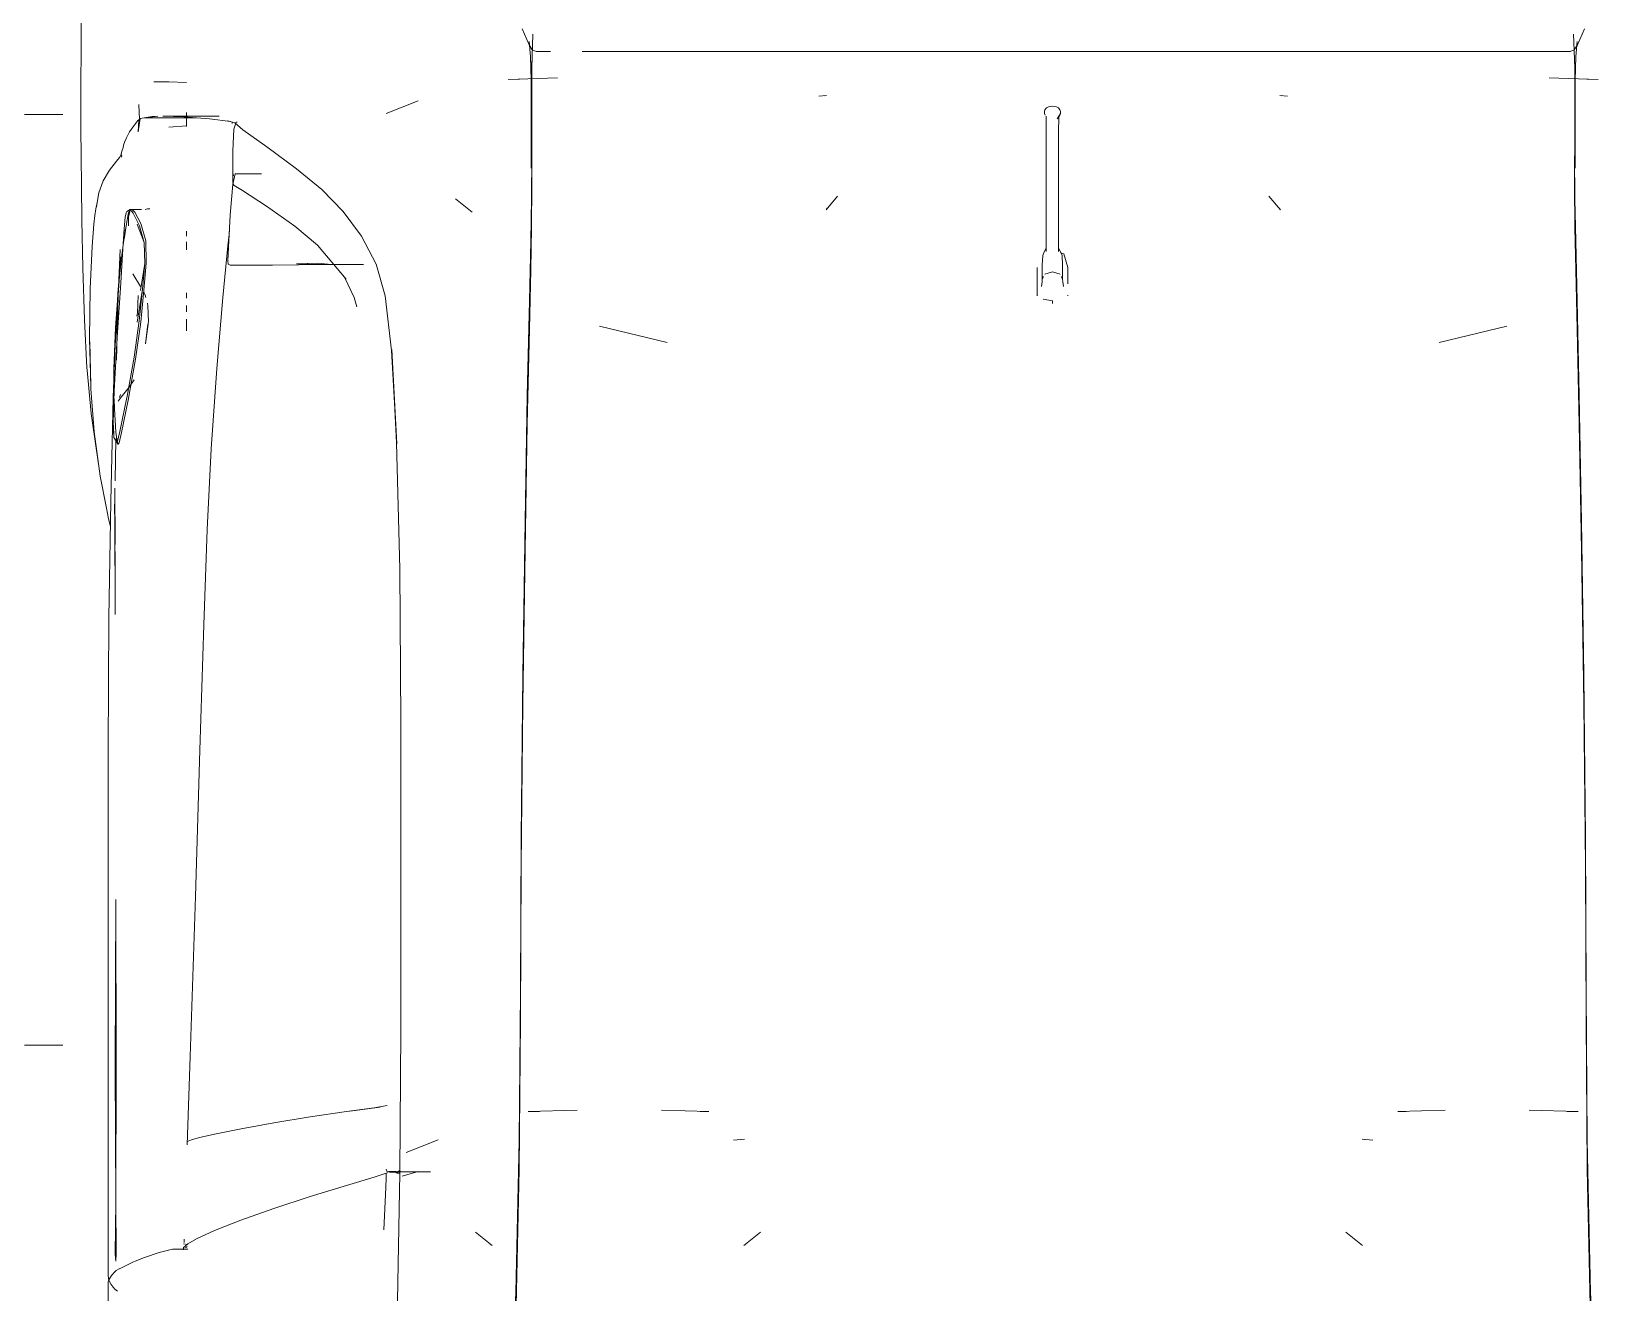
# Model space of a CAD drawing. Header units: millimetres. Extents: x -11245 to 24889, y -43080 to -3800.
# Drawn here: x 16172 to 17546, y -39636 to -38535 of the extents above; entities that cross this region are included whole.
import ezdxf

# ---------------------------------------------------------------- set-up
doc = ezdxf.new("R2010")
doc.units = ezdxf.units.MM
doc.layers.add('A-FLOR-PATT', color=8, linetype='Continuous', lineweight=18)
doc.layers.add('G-IMPT', color=8, linetype='Continuous', lineweight=9)

# ---------------------------------------------------------------- blocks, each defined once
blk = doc.blocks.new('CRT_Fiat Punto - Punto_dwg-985961-PONTOS HIDRÁULICOS GARAGEM')
at = {"layer": 'G-IMPT'}
for p, q in [((783.85, 134.04), (783.8, 129.67)), ((822.12, 130.78), (822.73, 129.39)), ((822.96, 127.39), (823.06, 130.31)), ((913.51, 130.31), (913.61, 127.39)), ((914.45, 130.78), (913.84, 129.39)), ((783.8, 129.67), (783.79, 125.29)), ((823, 128.95), (822.73, 129.39)), ((822.78, 129.36), (822.74, 129.67)), ((822.74, 129.67), (822.86, 128.39)), ((822.78, 129.36), (822.86, 128.39)), ((823.36, 128.81), (823, 128.95)), ((823.36, 128.81), (824.6, 128.81)), ((823.36, 128.81), (823.41, 128.81)), ((824.6, 128.81), (823.41, 128.81)), ((831.05, 128.81), (827.36, 128.81)), ((834.92, 128.81), (831.05, 128.81)), ((838.87, 128.81), (834.92, 128.81)), ((838.87, 128.81), (842.83, 128.81)), ((842.83, 128.81), (846.86, 128.81)), ((846.86, 128.81), (851.04, 128.81)), ((854.28, 128.81), (851.04, 128.81)), ((854.28, 128.81), (855.51, 128.81)), ((856.19, 128.81), (855.51, 128.81)), ((856.19, 128.81), (857.76, 128.81)), ((860.34, 128.81), (857.76, 128.81)), ((864.04, 128.81), (860.34, 128.81)), ((868.29, 128.81), (864.04, 128.81)), ((872.54, 128.81), (868.29, 128.81)), ((872.54, 128.81), (876.23, 128.81)), ((876.23, 128.81), (878.81, 128.81)), ((880.39, 128.81), (878.81, 128.81)), ((881.06, 128.81), (880.39, 128.81)), ((882.29, 128.81), (881.06, 128.81)), ((885.54, 128.81), (882.29, 128.81)), ((889.71, 128.81), (885.54, 128.81)), ((889.71, 128.81), (893.74, 128.81)), ((897.7, 128.81), (893.74, 128.81)), ((897.7, 128.81), (901.66, 128.81)), ((901.66, 128.81), (905.52, 128.81)), ((905.52, 128.81), (909.18, 128.81)), ((912.01, 128.81), (909.21, 128.81)), ((911.97, 128.81), (913.21, 128.81)), ((911.97, 128.81), (913.16, 128.81)), ((912.01, 128.81), (913.21, 128.81)), ((913.21, 128.81), (913.16, 128.81)), ((913.21, 128.81), (913.57, 128.95)), ((913.57, 128.95), (913.84, 129.39)), ((913.83, 129.67), (913.71, 128.39)), ((913.79, 129.36), (913.71, 128.39)), ((913.83, 129.67), (913.79, 129.36)), ((822.96, 125.33), (822.86, 128.39)), ((822.86, 128.39), (822.91, 126.31)), ((822.96, 127.03), (822.96, 127.39)), ((913.61, 125.33), (913.71, 128.39)), ((913.61, 127.39), (913.61, 127.03)), ((913.71, 128.39), (913.66, 126.31)), ((790.13, 126.17), (791.42, 126.17)), ((791.42, 126.17), (792.97, 126.12)), ((792.97, 126.12), (791.42, 126.17)), ((820.92, 126.39), (825.19, 126.51)), ((820.92, 126.39), (821.9, 126.4)), ((822.91, 122.45), (822.91, 126.31)), ((822.96, 127.03), (822.96, 126.19)), ((822.96, 125.33), (822.96, 126.19)), ((915.65, 126.39), (911.38, 126.51)), ((913.61, 127.03), (913.61, 126.19)), ((913.61, 125.33), (913.61, 126.19)), ((913.66, 122.45), (913.66, 126.31)), ((915.65, 126.39), (914.67, 126.4)), ((783.79, 125.29), (783.79, 122.17)), ((813.1, 124.53), (810.32, 123.43)), ((822.96, 121.47), (822.96, 125.33)), ((822.96, 125.33), (822.96, 124.91)), ((822.96, 121.05), (822.96, 124.91)), ((848.58, 125), (847.92, 124.92)), ((848.43, 124.97), (848.58, 125)), ((888.14, 124.97), (887.99, 125)), ((887.99, 125), (888.65, 124.92)), ((913.61, 121.47), (913.61, 125.33)), ((913.61, 124.91), (913.61, 125.33)), ((913.61, 121.05), (913.61, 124.91)), ((788.81, 124.2), (788.87, 122.91)), ((789.11, 123.03), (790.47, 123.19)), ((789.11, 123.03), (789.98, 123.16)), ((789.38, 123.06), (789.11, 123.03)), ((789.38, 123.06), (789.94, 123.06)), ((789.94, 123.06), (790.53, 123.06)), ((789.98, 123.16), (790.47, 123.19)), ((790.53, 123.06), (791.85, 123.06)), ((790.9, 123.2), (791.7, 123.2)), ((790.9, 123.2), (792.72, 123.14)), ((791.7, 123.2), (793.5, 123.2)), ((791.85, 123.06), (793.52, 123.06)), ((792.72, 123.14), (794.95, 122.97)), ((792.97, 122.29), (792.97, 123.51)), ((792.97, 122.34), (792.97, 123.51)), ((793.5, 123.2), (795.8, 123.2)), ((867.52, 123.61), (867.56, 123.73)), ((867.53, 123.43), (867.52, 123.61)), ((867.57, 123.27), (867.53, 123.43)), ((867.69, 123.93), (867.56, 123.73)), ((867.68, 123.18), (867.68, 121.71)), ((867.87, 123.99), (867.69, 123.93)), ((868.22, 124.06), (867.87, 123.99)), ((868.57, 123.99), (868.22, 124.06)), ((868.57, 123.99), (868.74, 123.93)), ((868.63, 122.97), (868.91, 123.43)), ((868.63, 122.97), (868.87, 123.27)), ((868.63, 122.97), (868.77, 123.19)), ((868.63, 122.97), (868.73, 123.11)), ((868.73, 123.11), (868.91, 123.43)), ((868.74, 123.93), (868.87, 123.73)), ((868.75, 121.71), (868.77, 123.19)), ((868.92, 123.61), (868.87, 123.73)), ((868.87, 123.27), (868.91, 123.43)), ((868.92, 123.61), (868.91, 123.43)), ((783.79, 122.17), (783.8, 119.67)), ((788.01, 121.82), (787.74, 121.32)), ((788.38, 122.36), (788.01, 121.82)), ((788.73, 122.81), (788.38, 122.36)), ((788.73, 122.81), (788.81, 122.87)), ((788.87, 122.94), (788.87, 122.91)), ((788.93, 122.99), (789.11, 123.03)), ((792.97, 122.34), (791.42, 122.24)), ((792.97, 122.29), (792.97, 122.34)), ((794.95, 122.97), (796.78, 122.74)), ((796.55, 122.8), (797.16, 122.62)), ((796.55, 122.8), (796.78, 122.74)), ((796.94, 122.69), (796.92, 122.55)), ((797.06, 122.05), (796.98, 120.19)), ((797.06, 122.05), (797.28, 122.66)), ((797.16, 122.62), (797.86, 122.01)), ((797.28, 122.66), (797.36, 122.66)), ((797.86, 122.01), (799.94, 120.53)), ((822.92, 118.66), (822.91, 122.45)), ((867.68, 121.71), (867.68, 117.32)), ((868.75, 117.32), (868.75, 121.71)), ((913.65, 118.66), (913.66, 122.45)), ((787.45, 120.48), (787.35, 120.16)), ((787.45, 120.48), (787.49, 120.68)), ((787.49, 120.68), (787.61, 121)), ((787.61, 121), (787.74, 121.32)), ((799.94, 120.53), (802.53, 118.63)), ((822.96, 121.47), (822.97, 117.68)), ((822.97, 117.26), (822.96, 121.05)), ((913.6, 117.68), (913.61, 121.47)), ((913.6, 117.26), (913.61, 121.05)), ((783.8, 119.67), (783.82, 117.17)), ((787.35, 120.16), (787.27, 119.88)), ((796.98, 118.27), (796.98, 120.19)), ((822.92, 118.66), (822.92, 119.86)), ((822.95, 116.01), (822.97, 119.74)), ((822.97, 119.38), (822.97, 119.74)), ((822.97, 119.38), (822.97, 118.54)), ((913.62, 116.01), (913.6, 119.74)), ((913.6, 119.74), (913.6, 119.38)), ((913.6, 119.38), (913.6, 118.54)), ((913.65, 119.86), (913.65, 118.66)), ((785.71, 117.57), (786.28, 118.49)), ((796.98, 117.28), (797.19, 118.17)), ((797.63, 118.17), (797.19, 118.17)), ((798.56, 118.17), (797.63, 118.17)), ((799.47, 118.17), (798.56, 118.17)), ((802.53, 118.63), (804.71, 116.81)), ((822.97, 117.68), (822.97, 118.54)), ((822.97, 117.68), (822.97, 117.26)), ((822.97, 117.68), (822.97, 117.26)), ((913.6, 117.68), (913.6, 118.54)), ((913.6, 117.26), (913.6, 117.68)), ((913.6, 117.26), (913.6, 117.68)), ((783.85, 114.13), (783.82, 117.17)), ((785.19, 115.69), (785.34, 116.52)), ((785.34, 116.52), (785.71, 117.57)), ((796.76, 114.6), (796.98, 117.28)), ((797.04, 117.24), (797.03, 117.24)), ((797.04, 117.24), (797.05, 117.23)), ((797.07, 117.21), (797.05, 117.23)), ((797.07, 117.21), (797.1, 117.18)), ((797.82, 116.72), (797.1, 117.18)), ((797.82, 116.72), (799.92, 115.36)), ((806.57, 114.9), (804.71, 116.81)), ((822.95, 113.53), (822.97, 117.26)), ((849.54, 116.25), (848.54, 115.06)), ((867.68, 112.91), (867.68, 117.32)), ((868.75, 117.32), (868.75, 112.91)), ((887.03, 116.25), (888.03, 115.06)), ((913.62, 113.53), (913.6, 117.26)), ((784.99, 114.56), (785.09, 115.13)), ((785.09, 115.13), (785.19, 115.69)), ((785.19, 115.69), (785.14, 115.3)), ((787.72, 114.79), (787.77, 114.92)), ((787.77, 114.92), (788.06, 115.08)), ((787.89, 114.65), (788.06, 115.08)), ((787.89, 114.65), (787.97, 114.92)), ((787.94, 114.9), (787.89, 114.65)), ((788.04, 114.92), (787.91, 114.42)), ((787.97, 114.92), (788.06, 115.08)), ((788.32, 114.76), (788.06, 115.08)), ((788.38, 115.08), (788.06, 115.08)), ((788.48, 114.85), (788.25, 115.08)), ((788.38, 115.08), (788.25, 115.08)), ((788.38, 115.08), (789.05, 115.08)), ((788.38, 115.08), (788.86, 115.08)), ((788.99, 113.88), (788.48, 114.85)), ((788.93, 115.08), (788.86, 115.08)), ((788.93, 115.08), (789.05, 115.08)), ((789.38, 115.09), (789.57, 115.13)), ((789.64, 115.13), (789.57, 115.13)), ((789.64, 115.13), (789.76, 115.13)), ((802.38, 113.63), (799.92, 115.36)), ((806.57, 114.9), (808.18, 112.77)), ((816.34, 116.02), (817.79, 114.85)), ((817.63, 114.97), (817.79, 114.85)), ((822.88, 112.33), (822.95, 116.01)), ((848.65, 115.19), (848.54, 115.06)), ((887.92, 115.19), (888.03, 115.06)), ((913.62, 116.01), (913.69, 112.33)), ((783.85, 114.13), (783.94, 110.01)), ((784.91, 113.82), (784.75, 111.88)), ((784.99, 114.56), (784.91, 113.82)), ((787.53, 112.5), (787.74, 113.85)), ((787.63, 114.42), (787.55, 113.4)), ((787.72, 114.79), (787.63, 114.42)), ((787.74, 113.85), (787.89, 114.65)), ((787.92, 113.67), (787.91, 114.42)), ((788.87, 113.65), (788.32, 114.76)), ((789.29, 112.21), (788.68, 113.8)), ((789.29, 112.21), (788.87, 113.65)), ((789.42, 112.36), (788.99, 113.88)), ((796.6, 111.82), (796.76, 114.6)), ((796.71, 113.49), (796.76, 114.6)), ((802.38, 113.63), (804.35, 111.97)), ((822.88, 109.85), (822.95, 113.53)), ((913.69, 109.85), (913.62, 113.53)), ((787.27, 110.66), (787.47, 112.22)), ((787.55, 113.4), (787.44, 111.67)), ((787.47, 112.22), (787.67, 113.41)), ((787.53, 112.5), (787.67, 113.41)), ((789.29, 112.21), (789.33, 110.4)), ((789.42, 112.36), (789.46, 110.43)), ((792.97, 113.21), (792.97, 112.76)), ((792.97, 111.87), (792.97, 112.27)), ((792.97, 112.12), (792.97, 111.57)), ((796.66, 112.9), (796.56, 111.93)), ((796.7, 113.2), (796.68, 113.04)), ((808.18, 112.77), (809.45, 110.33)), ((822.76, 107.16), (822.88, 112.33)), ((867.68, 111.44), (867.68, 112.91)), ((868.75, 112.91), (868.75, 111.44)), ((913.81, 107.16), (913.69, 112.33)), ((784.75, 111.88), (784.6, 108.22)), ((787.25, 110.96), (787, 107.75)), ((787.01, 107.65), (787.19, 111.61)), ((787.01, 107.54), (787.19, 111.61)), ((787.25, 110.96), (787.01, 107.65)), ((787.24, 108.7), (787.44, 111.67)), ((796.56, 111.93), (796.13, 107.44)), ((796.6, 111.82), (796.54, 110.63)), ((805.58, 110.52), (804.35, 111.97)), ((867.33, 110.25), (867.37, 111.1)), ((867.37, 111.1), (867.51, 111.4)), ((867.51, 111.4), (867.68, 111.73)), ((868.75, 111.73), (868.93, 111.4)), ((869.06, 111.1), (868.93, 111.4)), ((868.96, 111.33), (869.22, 111.23)), ((869.1, 110.25), (869.06, 111.1)), ((869.22, 111.23), (869.56, 110.03)), ((784.08, 105.51), (783.94, 110.01)), ((787.04, 108.33), (787.27, 110.66)), ((788.95, 108.39), (788.3, 109.5)), ((789.33, 110.4), (788.95, 108.04)), ((789.14, 108.16), (789.33, 110.4)), ((789.26, 108.06), (789.46, 110.43)), ((796.54, 110.63), (796.59, 110.34)), ((796.59, 110.34), (796.59, 110.34)), ((796.59, 110.34), (796.74, 110.24)), ((796.74, 110.24), (796.76, 110.24)), ((796.8, 110.24), (796.76, 110.24)), ((796.8, 110.24), (796.9, 110.24)), ((796.9, 110.24), (797.34, 110.24)), ((797.34, 110.24), (798.27, 110.24)), ((799.18, 110.24), (798.27, 110.24)), ((799.18, 110.24), (799.57, 110.24)), ((800.42, 110.25), (799.57, 110.24)), ((802.71, 110.27), (800.42, 110.25)), ((802.71, 110.27), (805.35, 110.29)), ((804.55, 110.29), (803.12, 110.29)), ((803.12, 110.29), (804.05, 110.29)), ((804.96, 110.29), (804.05, 110.29)), ((804.55, 110.29), (804.99, 110.29)), ((804.96, 110.29), (805.35, 110.29)), ((804.99, 110.29), (805.92, 110.29)), ((805.58, 110.52), (806.83, 109.03)), ((806.83, 110.29), (805.92, 110.29)), ((806.83, 110.29), (807.22, 110.29)), ((807.22, 110.29), (808.34, 110.29)), ((809.45, 110.33), (810.23, 107.57)), ((822.76, 104.68), (822.88, 109.85)), ((866.88, 108.63), (866.88, 110.03)), ((866.88, 110), (866.88, 110.03)), ((866.88, 109.97), (866.88, 110)), ((867.33, 109.38), (867.33, 110.25)), ((867.33, 109.02), (867.33, 109.38)), ((868.22, 109.66), (867.55, 109.47)), ((868.22, 109.66), (868.88, 109.47)), ((869.1, 109.38), (869.1, 110.25)), ((869.1, 109.02), (869.1, 109.38)), ((869.56, 108.63), (869.56, 110.03)), ((869.56, 110.03), (869.56, 110)), ((869.56, 110), (869.56, 109.97)), ((913.81, 104.68), (913.69, 109.85)), ((784.6, 108.22), (784.53, 103.85)), ((786.8, 104.84), (787.04, 108.33)), ((787.24, 108.7), (786.93, 103.97)), ((789.14, 108.16), (788.67, 105.28)), ((788.95, 108.39), (788.78, 108.67)), ((789.14, 108.16), (788.85, 105.4)), ((789.26, 108.06), (788.98, 105.28)), ((807.53, 107.45), (806.7, 109.21)), ((806.83, 109.03), (806.7, 109.21)), ((866.88, 108.63), (866.88, 107.64)), ((867.31, 108.81), (867.26, 108.38)), ((867.31, 108.81), (867.33, 109.02)), ((867.4, 109.25), (867.33, 109.02)), ((867.33, 109.02), (867.44, 109.23)), ((869, 109.23), (869.1, 109.02)), ((869.03, 109.25), (869.1, 109.02)), ((869.12, 108.81), (869.1, 109.02)), ((869.12, 108.81), (869.18, 108.38)), ((787.01, 107.84), (786.78, 104.08)), ((787.01, 107.84), (786.8, 103.5)), ((787, 107.75), (786.8, 103.5)), ((787.01, 107.6), (786.88, 102)), ((786.88, 102), (787.01, 107.54)), ((787.01, 107.6), (786.94, 104.16)), ((788.7, 106.11), (788.75, 107.6)), ((789.38, 107.65), (789.27, 107.88)), ((789.38, 107.65), (789.43, 107.45)), ((789.61, 106.72), (789.57, 106.93)), ((789.61, 106.72), (789.66, 105.34)), ((792.97, 107.37), (792.97, 107.85)), ((792.97, 106.2), (792.97, 106.73)), ((796.13, 107.44), (795.6, 101.28)), ((807.53, 107.45), (807.76, 106.62)), ((810.23, 107.57), (810.78, 102.84)), ((822.58, 98.92), (822.76, 107.16)), ((866.88, 107.64), (866.91, 107.68)), ((866.88, 107.61), (866.88, 107.64)), ((866.88, 107.61), (866.88, 107.58)), ((867.41, 107.3), (868.22, 107.14)), ((868.22, 106.91), (868.22, 107.14)), ((869.56, 107.61), (869.56, 107.64)), ((869.56, 107.58), (869.56, 107.61)), ((913.81, 107.16), (913.99, 98.92)), ((784.08, 105.51), (784.3, 101.34)), ((788.42, 102.26), (788.85, 105.4)), ((788.54, 102.09), (788.98, 105.28)), ((788.65, 105.81), (788.7, 106.11)), ((789.39, 103.42), (789.66, 105.34)), ((792.97, 105.54), (792.97, 104.95)), ((786.58, 98.72), (786.78, 104.08)), ((786.64, 101.26), (786.8, 104.84)), ((786.66, 99.32), (786.93, 103.97)), ((789.39, 103.42), (789.6, 105.13)), ((792.97, 105.12), (792.97, 104.54)), ((822.58, 96.44), (822.76, 104.68)), ((828.85, 104.94), (834.73, 103.54)), ((907.72, 104.94), (901.84, 103.54)), ((913.99, 96.44), (913.81, 104.68)), ((784.53, 103.85), (784.64, 99.78)), ((784.55, 103.59), (784.64, 99.51)), ((784.55, 103.59), (784.64, 99.78)), ((810.78, 102.84), (811.24, 94.73)), ((810.8, 102.92), (811.22, 94.81)), ((810.8, 102.92), (811.24, 94.73)), ((784.3, 101.34), (784.32, 101.13)), ((786.66, 99.34), (786.64, 101.26)), ((788.42, 102.26), (787.79, 98.86)), ((787.9, 98.53), (788.54, 102.09)), ((795.6, 101.28), (795.09, 94.28)), ((784.66, 97.35), (784.32, 101.13)), ((788.4, 100.29), (787.98, 99.64)), ((784.92, 95.76), (784.64, 99.51)), ((786.37, 89.72), (786.58, 98.72)), ((786.66, 99.32), (786.58, 96.57)), ((786.69, 97.75), (786.67, 98.62)), ((787.28, 98.77), (787.02, 98.44)), ((787.21, 99.01), (787.13, 98.76)), ((787.16, 95.8), (787.74, 98.6)), ((787.98, 99.64), (787.28, 98.77)), ((787.9, 98.53), (787.32, 95.7)), ((787.79, 98.86), (787.74, 98.6)), ((822.38, 87.97), (822.58, 98.92)), ((914.19, 87.97), (913.99, 98.92)), ((784.66, 97.35), (784.72, 96.95)), ((786.82, 95.75), (786.69, 97.75)), ((785.21, 93.62), (784.72, 96.95)), ((785.21, 93.62), (784.78, 96.55)), ((785.27, 93.22), (784.78, 96.55)), ((784.78, 96.55), (785.31, 92.97)), ((784.92, 95.76), (785.4, 92.35)), ((786.58, 96.6), (786.64, 95.58)), ((786.58, 96.6), (786.64, 95.26)), ((786.58, 96.57), (786.64, 95.58)), ((786.82, 95.75), (786.9, 95.13)), ((786.92, 94.81), (787.16, 95.8)), ((822.38, 85.49), (822.58, 96.44)), ((914.19, 85.49), (913.99, 96.44)), ((786.64, 95.26), (786.92, 94.81)), ((786.81, 95.13), (786.77, 91.52)), ((786.85, 95.51), (786.98, 94.67)), ((786.85, 95.22), (786.98, 94.67)), ((786.9, 95.13), (786.98, 94.67)), ((787.05, 94.74), (786.98, 94.67)), ((787.05, 94.74), (787.11, 94.81)), ((787.32, 95.7), (787.11, 94.81)), ((811.22, 94.81), (811.49, 83.87)), ((785.21, 93.62), (785.27, 93.22)), ((795.09, 94.28), (794.76, 87.28)), ((795.09, 94.28), (795.09, 94.22)), ((785.46, 91.91), (785.4, 92.35)), ((786, 89.12), (785.46, 91.91)), ((786.76, 79.88), (786.72, 90.87)), ((786.77, 85.99), (786.72, 90.87)), ((786, 89.12), (786.19, 88.22)), ((786.21, 79.61), (786.37, 89.72)), ((786.77, 85.99), (786.71, 89.48)), ((786.19, 88.22), (786.34, 87.53)), ((786.76, 79.88), (786.74, 88.36)), ((822.18, 74.65), (822.38, 87.97)), ((914.19, 87.97), (914.39, 74.65)), ((794.76, 87.28), (794.47, 78.99)), ((822.18, 72.17), (822.38, 85.49)), ((914.39, 72.17), (914.19, 85.49)), ((811.49, 83.87), (811.58, 70.56)), ((786.16, 68.15), (786.21, 79.61)), ((794.47, 78.99), (794.13, 68.11)), ((822.03, 60.53), (822.18, 74.65)), ((914.54, 60.53), (914.39, 74.65)), ((822.03, 58.05), (822.18, 72.17)), ((914.54, 58.05), (914.39, 72.17)), ((811.58, 70.56), (811.58, 56.61)), ((786.16, 55.11), (786.16, 68.15)), ((821.98, 47.17), (822.03, 60.53)), ((914.54, 60.53), (914.59, 47.17)), ((821.98, 44.69), (822.03, 58.05)), ((914.59, 44.69), (914.54, 58.05)), ((811.58, 56.61), (811.58, 43.77)), ((786.16, 55.11), (786.16, 40.23)), ((821.88, 34.15), (821.98, 47.17)), ((914.69, 34.15), (914.59, 47.17)), ((811.58, 43.77), (811.51, 31.35)), ((821.88, 31.67), (821.98, 44.69)), ((914.69, 31.67), (914.59, 44.69)), ((793.28, 41.5), (793.02, 33.81)), ((786.16, 28.18), (786.16, 40.23)), ((806.85, 36.7), (809.8, 37.09)), ((809.27, 37.02), (806.85, 36.7)), ((809.8, 37.09), (807.38, 36.77)), ((809.27, 37.02), (810.39, 37.23)), ((800.55, 35.73), (797.71, 35.21)), ((803.72, 36.24), (800.55, 35.73)), ((803.72, 36.24), (806.85, 36.7)), ((806.85, 36.7), (807.38, 36.77)), ((822.65, 36.71), (826.92, 36.84)), ((822.65, 36.71), (823.63, 36.72)), ((838.35, 36.71), (834.23, 36.84)), ((838.35, 36.71), (837.6, 36.72)), ((898.22, 36.71), (902.34, 36.84)), ((898.22, 36.71), (898.97, 36.72)), ((913.92, 36.71), (909.65, 36.84)), ((913.92, 36.71), (912.94, 36.72)), ((793.11, 34.13), (793.38, 34.24)), ((794.09, 34.44), (793.38, 34.24)), ((795.55, 34.78), (794.09, 34.44)), ((797.71, 35.21), (795.55, 34.78)), ((814.83, 34.25), (812.05, 33.14)), ((841.46, 34.32), (840.5, 34.23)), ((841.23, 34.29), (841.46, 34.32)), ((895.34, 34.29), (895.12, 34.32)), ((895.12, 34.32), (896.07, 34.23)), ((793.11, 34.13), (793, 34.09)), ((821.58, 21.02), (821.88, 34.15)), ((914.69, 34.15), (914.99, 21.02)), ((810.39, 31.47), (810.31, 31.7)), ((810.39, 31.47), (811.18, 31.49)), ((810.39, 31.47), (810.91, 31.47)), ((810.55, 31.51), (811.18, 31.49)), ((811.03, 31.45), (810.64, 31.45)), ((810.91, 31.47), (810.96, 31.47)), ((811.27, 31.35), (810.96, 31.47)), ((810.96, 31.47), (811.4, 31.47)), ((811.55, 31.49), (811.13, 31.48)), ((811.13, 31.48), (811.63, 31.48)), ((811.21, 31.42), (811.51, 31.58)), ((811.21, 31.42), (811.51, 31.49)), ((811.21, 31.42), (811.51, 31.49)), ((811.4, 31.47), (812.51, 31.47)), ((811.63, 31.48), (812.75, 31.48)), ((811.69, 31.09), (813.1, 31.49)), ((812.51, 31.47), (813.95, 31.47)), ((812.7, 31.38), (813.1, 31.49)), ((812.75, 31.48), (814.17, 31.48)), ((821.58, 18.53), (821.88, 31.67)), ((914.99, 18.53), (914.69, 31.67)), ((803.72, 29.32), (806.85, 30.29)), ((809.27, 31.02), (806.85, 30.29)), ((809.27, 31.02), (810.39, 31.38)), ((810.12, 26.44), (810.27, 30.12)), ((810.27, 30.12), (810.3, 30.96)), ((810.3, 30.96), (810.31, 31.33)), ((811.52, 31.35), (811.21, 31.42)), ((811.51, 31.35), (811.26, 18.71)), ((811.52, 31.35), (811.27, 31.35)), ((803.72, 29.32), (800.55, 28.28)), ((786.16, 28.18), (786.16, 23.61)), ((800.55, 28.28), (797.68, 27.26)), ((795.4, 26.37), (793.83, 25.66)), ((797.68, 27.26), (795.4, 26.37)), ((818.07, 26.24), (819.52, 25.06)), ((842.85, 26.24), (841.4, 25.06)), ((893.72, 26.24), (895.17, 25.06)), ((791.75, 24.75), (790.59, 24.46)), ((792.3, 24.75), (791.75, 24.75)), ((792.3, 24.75), (793.08, 24.75)), ((793.01, 25.15), (792.7, 25.21)), ((792.81, 24.97), (792.7, 24.89)), ((792.76, 25.61), (792.75, 25.32)), ((792.81, 24.97), (793.08, 25.21)), ((792.86, 24.87), (793.02, 24.98)), ((793.83, 25.66), (793.08, 25.21)), ((819.35, 25.18), (819.52, 25.06)), ((841.56, 25.18), (841.4, 25.06)), ((895.01, 25.18), (895.17, 25.06)), ((786.16, 22.93), (786.16, 23.61)), ((787.84, 23.4), (787.38, 23.17)), ((787.84, 23.4), (788.35, 23.66)), ((788.35, 23.66), (788.5, 23.72)), ((789.3, 24.04), (788.5, 23.72)), ((790.59, 24.46), (789.3, 24.04)), ((786.15, 21.25), (786.16, 21.91)), ((786.16, 22.55), (786.16, 22.93)), ((786.19, 22.18), (786.16, 22.55)), ((786.16, 21.91), (786.21, 22.1)), ((786.19, 22.18), (786.24, 22.01)), ((786.21, 22.1), (786.43, 22.47)), ((786.41, 21.69), (786.24, 22.01)), ((786.69, 22.76), (786.43, 22.47)), ((786.69, 22.76), (786.86, 22.9)), ((787.04, 23), (786.86, 22.9)), ((787.04, 23), (787.38, 23.17)), ((786.15, 21.25), (786.15, 19.96)), ((786.59, 21.46), (786.41, 21.69)), ((786.74, 21.29), (786.59, 21.46)), ((786.74, 21.29), (786.96, 21.11)), ((821.05, 7.98), (821.58, 21.02)), ((915.52, 7.98), (914.99, 21.02))]:
    blk.add_line(p, q, dxfattribs=at)
at = {"layer": 'G-IMPT', "flags": 128}
for points in [[(793.8, 123.06), (793.52, 123.06), (792.86, 123.06)], [(787.27, 119.88), (787.13, 119.6), (786.87, 119.27), (786.28, 118.49)], [(787.25, 119.64), (787.33, 119.75), (787.27, 119.88)], [(797.03, 117.25), (796.98, 117.45), (796.98, 118.27), (797.05, 118)], [(794.13, 68.11), (793.73, 55.38), (793.28, 41.5)], [(792.67, 24.68), (792.7, 24.89), (792.73, 24.71)]]:
    blk.add_lwpolyline(points, dxfattribs=at)
for points in [[(788.76, 121.84), (788.93, 122.99), (788.81, 122.87)], [(802.53, 110.35), (804.55, 110.29), (805.27, 110.32), (804.35, 110.42)], [(786.81, 55.14), (786.85, 40.58), (786.81, 28.83), (786.85, 24.4), (786.81, 23.72), (786.76, 24.36), (786.81, 28.83), (786.76, 40.55)]]:
    blk.add_lwpolyline(points, close=True, dxfattribs=at)
blk = doc.blocks.new('CRT_Fiat Punto - Fiat punto 2-985965-PONTOS HIDRÁULICOS GARAGEM')
at = {"xscale": 10.05298727948713, "yscale": 10.05298727948713, "zscale": 10.05298727948713}
blk.add_blockref('CRT_Fiat Punto - Punto_dwg-985961-PONTOS HIDRÁULICOS GARAGEM', (-8728.9, 102.4), dxfattribs=at)

msp = doc.modelspace()

# ---------------------------------------------------------------- hatches: boundary and pattern name
at = {"layer": 'A-FLOR-PATT', "lineweight": 9}
h = msp.add_hatch(dxfattribs=at)
h.set_pattern_fill('FP_1', color=9, style=0, pattern_type=2)
h.set_pattern_definition([(0, (60868.92, 0), (812.8, 203.2), [33.528, -576.072, 33.528, -576.072, -3251.2]), (0, (60868.92, 0), (812.8, 203.2), [-1219.2, 33.528, -1185.672, 33.528, -576.072, -1422.4]), (0, (60868.92, 0), (812.8, 203.2), [-3048, 33.528, -372.872, 33.528, -982.472]), (120, (61173.72, 101.6), (-582.37636, 602.30545), [33.528, -576.072, 33.528, -576.072, -3251.2]), (120, (61173.72, 101.6), (-582.37636, 602.30545), [-1219.2, 33.528, -1185.672, 33.528, -576.072, -1422.4]), (120, (61173.72, 101.6), (-582.37636, 602.30545), [-3048, 33.528, -372.872, 33.528, -982.472]), (240, (61275.32, 508), (-230.42364, -805.50545), [33.528, -576.072, 33.528, -576.072, -3251.2]), (240, (61275.32, 508), (-230.42364, -805.50545), [-1219.2, 33.528, -1185.672, 33.528, -576.072, -1422.4]), (240, (61275.32, 508), (-230.42364, -805.50545), [-3048, 33.528, -372.872, 33.528, -982.472])])
h.paths.add_polyline_path([(15159.3, -39194.7), (15159.3, -38320.7), (15074.3, -38319.7), (15074.3, -38220.7), (15084.3, -38220.7), (15084.3, -37249.7), (14884.3, -37249.7), (14884.3, -37259.7), (12284.3, -37259.7), (12284.3, -37249.7), (12084.3, -37249.7), (12084.3, -42889.7), (15084.3, -42889.7), (15084.3, -41918.7), (15074.3, -41918.7), (15074.3, -41818.7), (15159.3, -41818.7), (15159.3, -40944.7), (15129.3, -40944.7), (15129.3, -39194.7)])
h.paths.add_polyline_path([(21264.3, -43069.7), (21264.3, -41379.7), (21254.3, -41379.7), (21254.3, -41324.7), (21255.8, -41321.1), (21259.3, -41319.7), (21414.3, -41319.7), (21414.3, -41329.7), (21449.3, -41329.7), (21452.8, -41331.1), (21454.3, -41334.7), (21454.3, -41379.7), (21444.3, -41379.7), (21444.3, -42879.7), (24444.3, -42879.7), (24444.3, -40429.7), (21444.3, -40429.7), (21444.3, -40479.7), (21454.3, -40479.7), (21454.3, -40524.7), (21452.8, -40528.2), (21449.3, -40529.7), (22244.3, -40529.7), (22244.3, -40559.7), (21444.3, -40559.7), (21444.3, -40529.7), (21414.3, -40529.7), (21414.3, -40539.7), (21259.3, -40539.7), (21255.8, -40538.2), (21254.3, -40534.7), (21254.3, -40479.7), (21264.3, -40479.7), (21264.3, -40048.7), (21254.3, -40048.7), (21254.3, -39948.7), (21264.3, -39948.7), (21264.3, -37550.7), (21254.3, -37549.7), (21254.3, -37469.7), (15264.3, -37469.7), (15264.3, -38220.7), (15274.3, -38220.7), (15274.3, -38320.7), (15189.3, -38320.7), (15189.3, -39194.7), (15159.3, -39194.7), (15159.3, -40944.7), (15189.3, -40944.7), (15189.3, -41818.7), (15274.3, -41819.7), (15274.3, -41918.7), (15264.3, -41918.7), (15264.3, -42421.3), (15266.8, -42419.6), (15269.3, -42421.3), (15269.3, -42424.4), (15270.7, -42424.4), (15271.8, -42425.2), (15274.8, -42432.8), (15306.9, -42432), (15310, -42426.9), (15312.1, -42422.7), (15314.1, -42421), (15317.8, -42424.1), (15321.2, -42420.7), (15325, -42426.9), (15329.5, -42433.3), (15331.5, -42433.7), (15360.6, -42437.8), (15360.9, -42438.9), (15361.9, -42439.2), (15360.9, -42444.6), (15362.9, -42445.3), (15362.9, -42447), (15360.9, -42449), (15361.9, -42450.1), (15359.3, -42451.9), (15350.5, -42453.7), (15328.1, -42457.3), (15324.4, -42464.4), (15322.7, -42468.3), (15315.4, -42468.8), (15311.4, -42468.1), (15309.4, -42461.2), (15306, -42456.4), (15274.6, -42457.6), (15270.7, -42464.1), (15269.3, -42464.9), (15269.3, -42468), (15266.8, -42469.7), (15264.3, -42468), (15264.3, -43069.7), (18204.7, -43069.7)])
h.paths.add_polyline_path([(15317.5, -42444.6), (15316.5, -42441.6), (15315.3, -42443.8), (15316, -42444)])
h.paths.add_polyline_path([(15317.5, -42448.7), (15316.8, -42445.2), (15314.3, -42445.8), (15316.8, -42448.1)])
h.paths.add_polyline_path([(15362.5, -42444.6), (15362.5, -42442.3), (15363.5, -42442.7), (15362.9, -42444)])
h.paths.add_polyline_path([(17064.3, -41949.7), (16997, -41947.8), (16913.1, -41940.4), (16835, -41930.3), (16829.5, -41928.3), (16827.9, -41924.4), (16783.8, -41917.1), (16672.9, -41895.6), (16606.6, -41861), (16581, -41847.3), (16545.6, -41825.4), (16491, -41784.4), (16441.6, -41741.1), (16397.3, -41694.1), (16346.7, -41628), (16301.9, -41567.4), (16276, -41529.4), (16265.6, -41511.3), (16254.2, -41484.8), (16237.9, -41433.2), (16229, -41396.2), (16223.8, -41362.8), (16221.4, -41337), (16216.7, -41244.1), (16215, -41127.2), (16215.6, -40963.7), (16218.6, -40862.9), (16222.6, -40805.8), (16226.7, -40771.5), (16235, -40720.9), (16235.2, -40719.4), (16235.7, -40706.5), (16237.8, -40701.2), (16239.3, -40699.2), (16240.9, -40682.5), (16241.8, -40662.1), (16241.8, -40660.9), (16240.6, -40658.7), (16238.1, -40543.1), (16220.7, -40524.4), (16199.6, -40497.4), (16195.3, -40488), (16185.7, -40458.2), (16166, -40443.2), (16153.4, -40432.4), (16134.3, -40412.9), (16117.7, -40389.7), (16099.3, -40357.3), (16093.6, -40343.9), (16094.7, -40326.2), (16238.7, -40400), (16239.8, -39009.6), (16239.5, -38963), (16230.8, -38917), (16221.2, -38841.6), (16218.4, -38798.2), (16216.3, -38739.4), (16214.9, -38611.9), (16215.8, -38489.3), (16219, -38412.8), (16220.9, -38399.2), (16222.9, -38386.2), (16225.8, -38358.4), (16230.8, -38321.5), (16239.6, -38282.4), (16262.7, -38222.4), (16282.9, -38183.6), (16302.9, -38150.1), (16324.9, -38121.3), (16338.3, -38107), (16369.7, -38085.1), (16468.9, -38027.6), (16506.2, -38009.9), (16568.4, -37987.1), (16602.1, -37976.4), (16628.7, -37969.9), (16676.4, -37964.8), (16769.2, -37960.6), (17064.3, -37951.1), (17180.6, -37954.3), (17463.6, -37965.5), (17507, -37971.6), (17538.8, -37980), (17602.3, -38002.3), (17638, -38016.7), (17679.3, -38038.6), (17769.1, -38091.2), (17792.7, -38109.3), (17810.9, -38130.1), (17829.9, -38156.5), (17851.5, -38194), (17872.2, -38236.5), (17884.5, -38269.8), (17891.5, -38291.9), (17900.5, -38338.6), (17910.6, -38432.9), (17913.1, -38501), (17913.6, -38647.7), (17911.9, -38751.4), (17908.2, -38833.2), (17902.2, -38886.9), (17890.9, -38954.3), (17888.2, -38973.1), (17889.9, -39148.1), (17889.9, -39374.7), (17889.9, -40400.6), (17987.5, -40350.2), (18034.1, -40326.5), (18034.8, -40330.2), (18034.4, -40346.2), (18027.3, -40361.1), (18007.3, -40395.7), (17986.1, -40422), (17963.6, -40442.5), (17941, -40461), (17932.5, -40490.8), (17922.9, -40506.6), (17889.7, -40544.6), (17888.5, -40694.1), (17890.8, -40701.2), (17892.2, -40702.8), (17893.5, -40714.3), (17893.7, -40721.3), (17898.6, -40748.4), (17906.5, -40811.3), (17910, -40862.9), (17912.3, -40926.1), (17913.7, -41054.2), (17912.8, -41200.3), (17909.8, -41300.8), (17905, -41361.1), (17898.1, -41404.4), (17887, -41445.8), (17881.2, -41464.9), (17867.4, -41502), (17854.3, -41526.7), (17828.2, -41565.4), (17781.9, -41628), (17719.2, -41708.1), (17670.6, -41756.4), (17613.8, -41803.1), (17565.6, -41836.7), (17522, -41861), (17456.5, -41895.1), (17449.2, -41897.9), (17440.9, -41899.8), (17424.1, -41902.9), (17299.4, -41925.7), (17299.1, -41928.3), (17233.9, -41938.3), (17166, -41945.2), (17096.1, -41949.3), (17092.7, -41949.3)])
h.paths.add_polyline_path([(19664.3, -41949.7), (19597, -41947.8), (19513.1, -41940.4), (19436.1, -41930.5), (19429.5, -41928.3), (19427.9, -41924.4), (19384.1, -41917.2), (19272.9, -41895.6), (19206.6, -41861), (19181, -41847.3), (19145.6, -41825.4), (19091, -41784.4), (19041.6, -41741.1), (18997.3, -41694.1), (18946, -41627), (18901.9, -41567.4), (18876.9, -41530.8), (18865.6, -41511.3), (18854.2, -41484.8), (18837.9, -41433.2), (18829, -41396.2), (18823.8, -41362.8), (18821.4, -41337), (18817.2, -41263.5), (18815, -41127.2), (18815.6, -40963.7), (18818.6, -40862.9), (18822.6, -40805.1), (18826.7, -40771.5), (18835, -40720.9), (18835.2, -40719.4), (18835.7, -40706.5), (18837.8, -40701.2), (18839.3, -40699.2), (18840.9, -40682.5), (18841.8, -40662.1), (18841.8, -40660.9), (18840.6, -40658.7), (18838.1, -40543.1), (18820.7, -40524.4), (18799.6, -40497.4), (18795.3, -40488), (18785.7, -40458.2), (18772.6, -40448.4), (18753.4, -40432.4), (18734.3, -40412.9), (18717.7, -40389.7), (18699.3, -40357.3), (18693.6, -40343.9), (18694.7, -40326.2), (18838.7, -40400), (18839.8, -39009.6), (18839.5, -38963), (18830.8, -38917), (18821.2, -38841.6), (18818.4, -38798.2), (18816.3, -38739.4), (18814.9, -38618.2), (18815.8, -38489.3), (18819, -38412.8), (18820.9, -38399.2), (18822.9, -38386.2), (18825.8, -38358.4), (18830.8, -38321.5), (18839.6, -38282.4), (18862.7, -38222.4), (18882.9, -38183.6), (18902.9, -38150.1), (18924.9, -38121.3), (18938.3, -38107), (18969.7, -38085.1), (19068.9, -38027.6), (19106.2, -38009.9), (19167.7, -37987.4), (19202.1, -37976.4), (19228.7, -37969.9), (19276.4, -37964.8), (19378.4, -37960.3), (19664.3, -37951.1), (19780.6, -37954.3), (20063.6, -37965.5), (20107, -37971.6), (20138.8, -37980), (20202.3, -38002.3), (20238, -38016.7), (20279.3, -38038.6), (20369.1, -38091.2), (20392.7, -38109.3), (20410.9, -38130.1), (20429.9, -38156.5), (20451.5, -38194), (20472.2, -38236.5), (20484.5, -38269.8), (20491.5, -38291.9), (20500.5, -38338.6), (20510.6, -38432.9), (20513.1, -38501), (20513.6, -38647.7), (20511.9, -38751.4), (20508.2, -38833.2), (20502.2, -38886.9), (20491.1, -38953.3), (20488.2, -38973.1), (20489.7, -39119.2), (20489.9, -39374.7), (20490.4, -40400.4), (20587.5, -40350.2), (20634.1, -40326.5), (20634.8, -40330.2), (20634.4, -40346.2), (20627.3, -40361.1), (20607.3, -40395.7), (20586.1, -40422), (20563.6, -40442.5), (20541, -40461), (20532.5, -40490.8), (20522.9, -40506.6), (20489.7, -40544.6), (20488.5, -40694.1), (20490.8, -40701.2), (20492.2, -40702.8), (20493.5, -40714.3), (20493.7, -40721.3), (20498.6, -40748.4), (20506.5, -40811.3), (20510, -40862.9), (20512.3, -40926.1), (20513.7, -41057.5), (20512.8, -41200.3), (20509.8, -41300.8), (20505, -41361.1), (20498.1, -41404.4), (20487, -41445.8), (20481.2, -41464.9), (20467.4, -41502), (20454.3, -41526.7), (20428.2, -41565.4), (20381.9, -41628), (20319.2, -41708.1), (20270.6, -41756.4), (20213.8, -41803.1), (20165.6, -41836.7), (20125.7, -41859.2), (20056.5, -41895.1), (20049.2, -41897.9), (20040.9, -41899.8), (20024.1, -41902.9), (19899.4, -41925.7), (19899.1, -41928.3), (19833.9, -41938.3), (19766, -41945.2), (19696.1, -41949.3), (19687.3, -41949.4)])
h.paths.add_polyline_path([(16250.9, -40650.7), (16253.8, -40649.1), (16251.6, -40650.2), (16251.1, -40650.5)])
h.paths.add_polyline_path([(16249.5, -40653.9), (16251.6, -40651.2), (16250.4, -40651.1), (16248.4, -40653.9), (16249.1, -40653.9)])
h.paths.add_polyline_path([(18850.9, -40650.7), (18853.8, -40649.1), (18851.6, -40650.2), (18851.1, -40650.6)])
h.paths.add_polyline_path([(18849.5, -40653.9), (18851.6, -40651.2), (18850.4, -40651.1), (18848.4, -40653.9), (18849.1, -40653.9)])
h.paths.add_polyline_path([(22158.4, -40249.7), (24444.3, -40249.7), (24444.3, -40049.7), (24434.3, -40049.7), (24434.3, -37449.7), (24444.3, -37449.7), (24444.3, -37249.7), (24244.3, -37249.7), (24244.3, -37259.7), (21644.3, -37259.7), (21644.3, -37249.7), (21444.3, -37249.7), (21444.3, -37450.7), (21454.3, -37450.7), (21454.3, -37550.7), (21444.3, -37550.7), (21444.3, -39948.7), (21454.3, -39949.7), (21454.3, -40048.7), (21444.3, -40048.7), (21444.3, -40249.7), (21876.3, -40249.7)])
h.paths.add_polyline_path([(18843.9, -39636.8), (18844.3, -39635.8), (18843.9, -39632.4), (18843.1, -39633.3), (18843.6, -39636.6), (18843.7, -39636.8)])
h.paths.add_polyline_path([(16244.2, -39636.8), (16244.4, -39635.1), (16243.9, -39632.4), (16243.1, -39633.3), (16243.6, -39636.6), (16244.1, -39636.8)])
h.paths.add_polyline_path([(20484.7, -39636.8), (20486, -39635.8), (20484.5, -39632.7), (20484, -39634.5), (20484.5, -39636.8)])
h.paths.add_polyline_path([(17884.9, -39636.8), (17885.9, -39635.4), (17884.5, -39632.7), (17884, -39634.5), (17884.7, -39636.8)])

# ---------------------------------------------------------------- block references
at = {"layer": 'G-IMPT'}
msp.add_blockref('CRT_Fiat Punto - Fiat punto 2-985965-PONTOS HIDRÁULICOS GARAGEM', (17064.3, -39949.7), dxfattribs=at)

doc.saveas('drawing.dxf')
